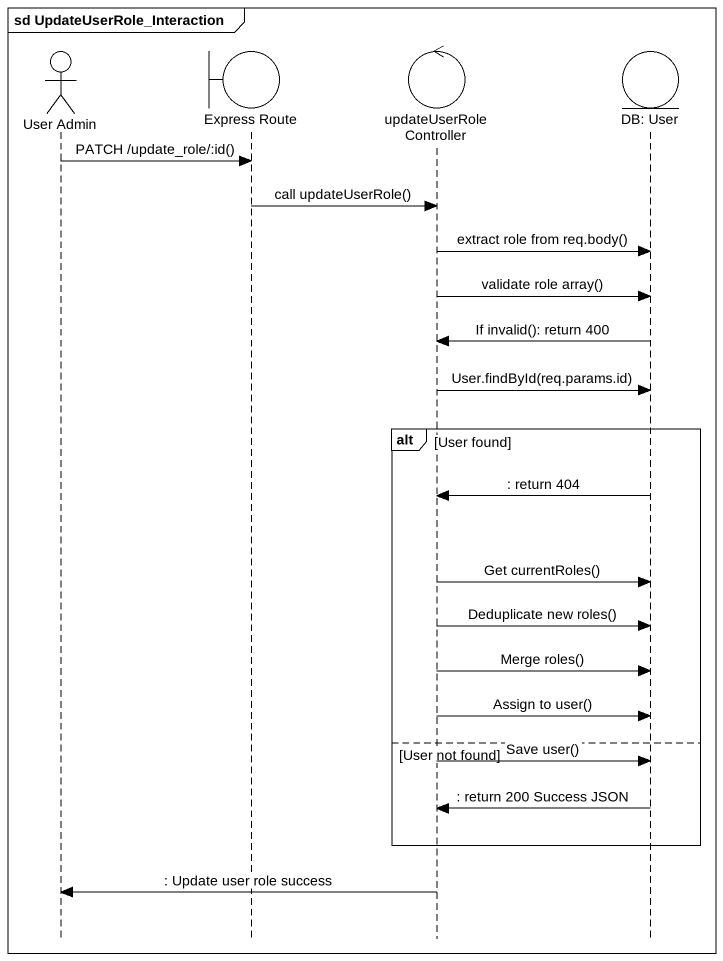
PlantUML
@startuml
mainframe sd UpdateUserRole_Interaction
hide footbox
actor "User Admin" as User_Admin
boundary "Express Route" as Express_Route
control "updateUserRole Controller" as updateUserRole_Controller
entity "DB: User" as DB_User

User_Admin -> Express_Route : PATCH /update_role/:id()
Express_Route -> updateUserRole_Controller : call updateUserRole()
updateUserRole_Controller -> DB_User : extract role from req.body()
updateUserRole_Controller -> DB_User : validate role array()
DB_User -> updateUserRole_Controller : If invalid(): return 400
updateUserRole_Controller -> DB_User : User.findById(req.params.id)
alt User found
  DB_User -> updateUserRole_Controller : : return 404
  updateUserRole_Controller -> DB_User : Get currentRoles()
  updateUserRole_Controller -> DB_User : Deduplicate new roles()
  updateUserRole_Controller -> DB_User : Merge roles()
  updateUserRole_Controller -> DB_User : Assign to user()
else User not found
  updateUserRole_Controller -> DB_User : Save user()
  DB_User -> updateUserRole_Controller : : return 200 Success JSON
end
updateUserRole_Controller -> User_Admin : : Update user role success
@enduml
